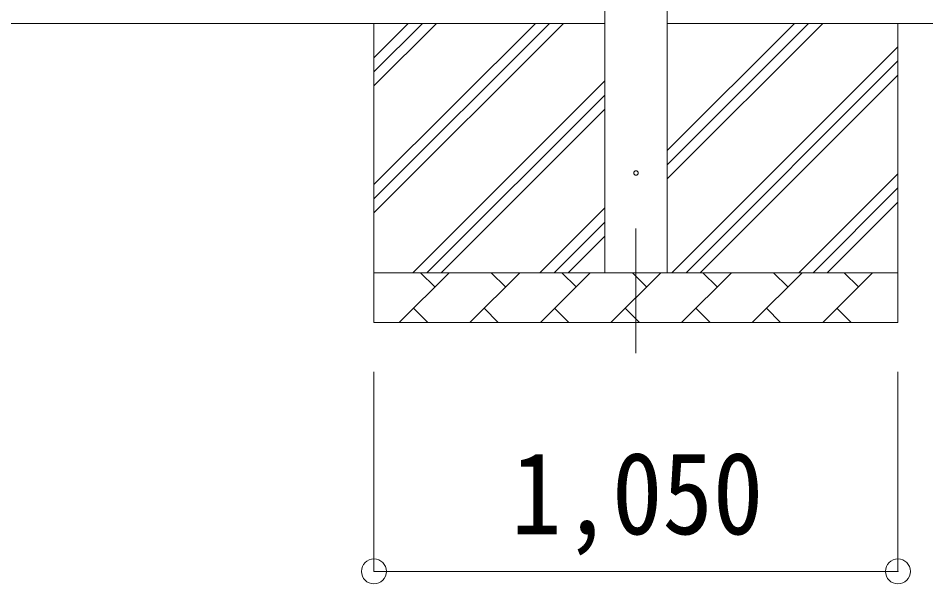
# Model space of a CAD drawing. Units: millimetres at full size, sheet at 1:50; details may follow other scales. Extents: x -14053 to 14053, y -9700 to 9700.
# Drawn here: x -5763 to -3944, y -5941 to -4806 of the extents above; entities that cross this region are included whole.
import ezdxf
from ezdxf.enums import TextEntityAlignment as Align

# ---------------------------------------------------------------- set-up
doc = ezdxf.new("R2010")
doc.units = ezdxf.units.MM
doc.header["$LTSCALE"] = 50
doc.header["$PDMODE"] = 32
doc.header["$PDSIZE"] = 50
doc.linetypes.add('CHAIN1', pattern=[8, 5, -1, 1, -1])
for name, color, linetype, lineweight in [('0-1_Defpoints', 7, 'CHAIN1', 9), ('0-2_TEXT1', 4, 'Continuous', 9), ('0-3_SHAPE', 7, 'Continuous', 9), ('0-8_TABLE1', 6, 'Continuous', 9)]:
    doc.layers.add(name, color=color, linetype=linetype, lineweight=lineweight)
doc.styles.add('ＭＳ ゴシック', font='')
doc.styles.get('ＭＳ ゴシック').set_extended_font_data('MS Gothic')

msp = doc.modelspace()

# ---------------------------------------------------------------- linework, layer by layer
at = {"layer": '0-1_Defpoints'}
msp.add_line((-4524.65, -5228.59), (-4524.65, -5515.92), dxfattribs=at)
at = {"layer": '0-2_TEXT1'}
for p, q in [((-4587.15, -5316.92), (-4587.15, -2327.92)), ((-4462.15, -2327.92), (-4462.15, -5316.92))]:
    msp.add_line(p, q, dxfattribs=at)
msp.add_circle((-4524.65, -5116.92), 4.5, dxfattribs=at)
at = {"layer": '0-3_SHAPE'}
for p, q in [((-4587.15, -4816.92), (-9198.65, -4816.92)), ((-5049.65, -4816.92), (-5049.65, -5416.92)), ((-5049.65, -4885.85), (-4980.73, -4816.92)), ((-5049.65, -5196.97), (-4669.6, -4816.92)), ((-5049.65, -5168.69), (-4697.88, -4816.92)), ((-5049.65, -5140.4), (-4726.17, -4816.92)), ((-5049.65, -4942.41), (-4924.16, -4816.92)), ((-5049.65, -4914.13), (-4952.44, -4816.92)), ((-4462.15, -5128.59), (-4150.48, -4816.92)), ((-4462.15, -5072.02), (-4207.05, -4816.92)), ((-4462.15, -5100.31), (-4178.77, -4816.92)), ((-4462.15, -4816.92), (-2672.65, -4816.92)), ((-3999.65, -4816.92), (-3999.65, -5416.92)), ((-4452.49, -5316.92), (-3999.65, -4864.08)), ((-4424.21, -5316.92), (-3999.65, -4892.36)), ((-4395.92, -5316.92), (-3999.65, -4920.65)), ((-4971.61, -5316.92), (-4587.15, -4932.46)), ((-4943.33, -5316.92), (-4587.15, -4960.75)), ((-4915.04, -5316.92), (-4587.15, -4989.03)), ((-4197.93, -5316.92), (-3999.65, -5118.64)), ((-4169.65, -5316.92), (-3999.65, -5146.92)), ((-4141.37, -5316.92), (-3999.65, -5175.21)), ((-4717.05, -5316.92), (-4587.15, -5187.02)), ((-4688.77, -5316.92), (-4587.15, -5215.31)), ((-4660.48, -5316.92), (-4587.15, -5243.59)), ((-5049.65, -5316.92), (-3999.65, -5316.92)), ((-4998.91, -5416.92), (-4898.91, -5316.92)), ((-4927.47, -5345.48), (-4956.02, -5316.92)), ((-4857.49, -5416.92), (-4757.49, -5316.92)), ((-4786.05, -5345.48), (-4814.6, -5316.92)), ((-4716.07, -5416.92), (-4616.07, -5316.92)), ((-4644.62, -5345.48), (-4673.18, -5316.92)), ((-4574.65, -5416.92), (-4474.65, -5316.92)), ((-4503.2, -5345.48), (-4531.76, -5316.92)), ((-4433.23, -5416.92), (-4333.23, -5316.92)), ((-4361.78, -5345.48), (-4390.34, -5316.92)), ((-4291.81, -5416.92), (-4191.81, -5316.92)), ((-4220.36, -5345.48), (-4248.91, -5316.92)), ((-4150.39, -5416.92), (-4050.39, -5316.92)), ((-4078.94, -5345.48), (-4107.49, -5316.92)), ((-4970.36, -5388.37), (-4941.81, -5416.92)), ((-4828.94, -5388.37), (-4800.39, -5416.92)), ((-4687.52, -5388.37), (-4658.96, -5416.92)), ((-4546.1, -5388.37), (-4517.54, -5416.92)), ((-4404.67, -5388.37), (-4376.12, -5416.92)), ((-4263.25, -5388.37), (-4234.7, -5416.92)), ((-4121.83, -5388.37), (-4093.28, -5416.92)), ((-3999.65, -5416.92), (-5049.65, -5416.92))]:
    msp.add_line(p, q, dxfattribs=at)
at = {"layer": '0-8_TABLE1'}
for p, q in [((-5049.65, -5915.92), (-5049.65, -5515.92)), ((-3999.65, -5915.92), (-3999.65, -5515.92)), ((-5049.65, -5915.92), (-3999.65, -5915.92))]:
    msp.add_line(p, q, dxfattribs=at)
for p in [(-5049.65, -5915.92), (-3999.65, -5915.92)]:
    msp.add_point(p, dxfattribs=at)

# ---------------------------------------------------------------- texts
at = {"layer": '0-8_TABLE1', "color": 7, "style": 'ＭＳ ゴシック', "width": 0.9}
msp.add_text('1,050', height=165, dxfattribs=at).set_placement((-4774.65, -5890.92), align=Align.BOTTOM_LEFT)

doc.saveas('drawing.dxf')
